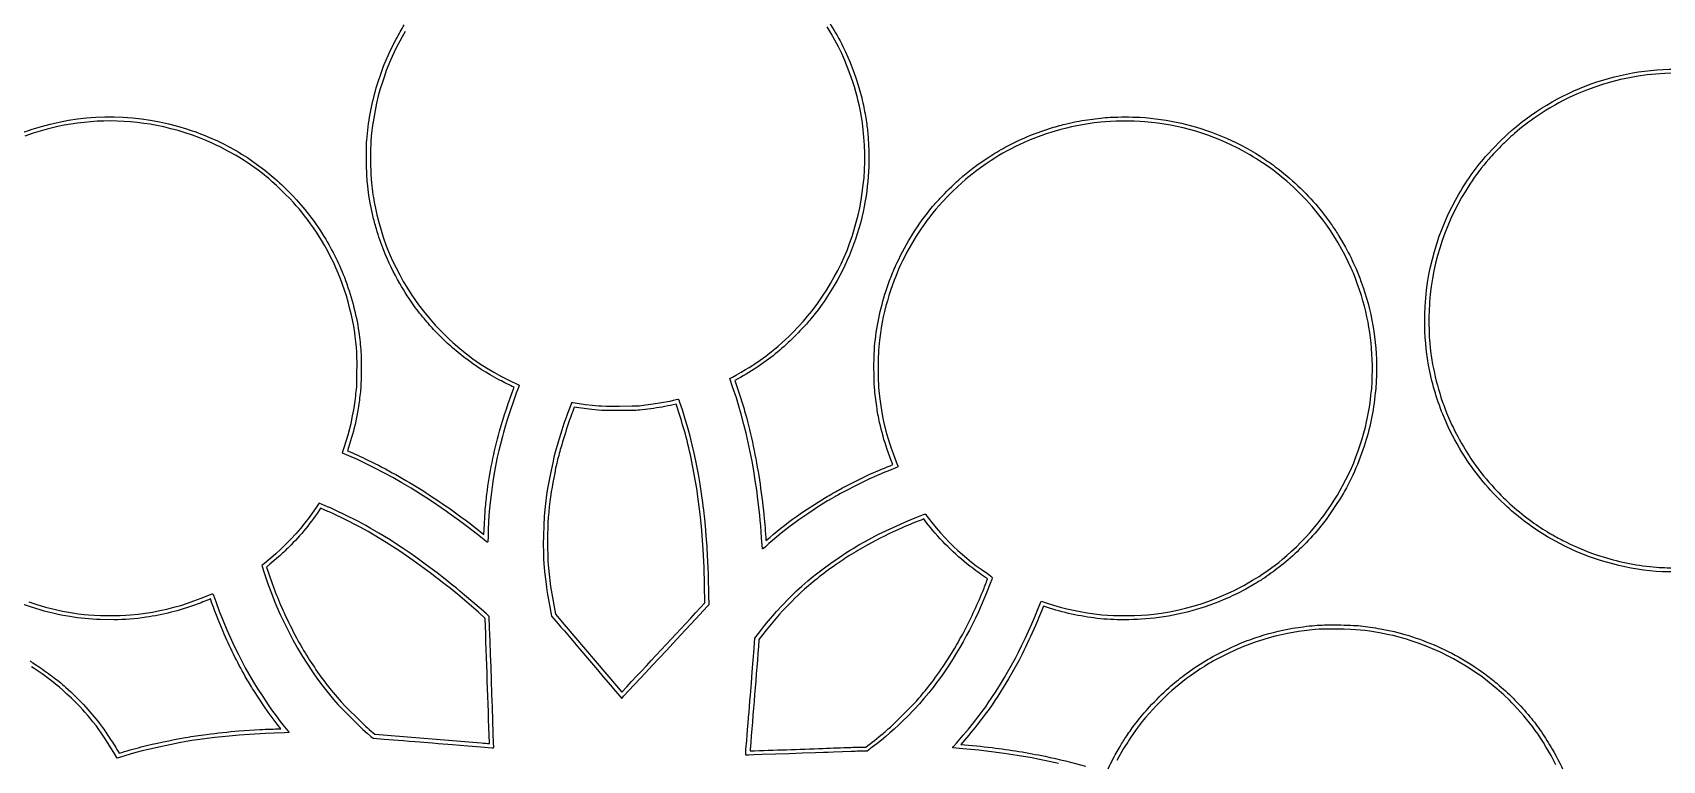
# Model space of a CAD drawing. Extents: x 9 to 989, y 29 to 689.
# Drawn here: x 305.1 to 600.9, y 230.7 to 362.7 of the extents above; entities that cross this region are included whole.
import ezdxf

# ---------------------------------------------------------------- set-up
doc = ezdxf.new("R2010")
doc.units = 0
doc.layers.add('Nível Padrão', color=1, linetype='CONTINUOUS')
doc.layers.add('Preview Toolpath Layer', color=1, linetype='CONTINUOUS')

msp = doc.modelspace()

# ---------------------------------------------------------------- linework, layer by layer
at = {"layer": 'Nível Padrão'}
for points in [[(491.32, 230.17), (488.75, 230.75), (487.57, 230.99), (486.51, 231.19), (483.82, 231.65), (481.43, 232.02), (479.18, 232.32), (476.85, 232.58), (473.97, 232.85), (472.12, 233), (472.12, 233.02), (472.14, 233.08), (472.27, 233.27), (472.8, 233.89), (474.03, 235.29), (474.99, 236.43), (475.89, 237.55), (476.93, 238.91), (477.63, 239.85), (478.1, 240.48), (478.56, 241.15), (479.24, 242.16), (479.98, 243.29), (480.77, 244.55), (481.51, 245.75), (482.08, 246.72), (483.02, 248.41), (483.5, 249.29), (484.04, 250.34), (484.62, 251.54), (485.23, 252.83), (485.84, 254.17), (486.44, 255.5), (486.99, 256.79), (487.48, 257.99), (488.14, 259.65), (489.25, 259.28), (490.42, 258.9), (491.6, 258.56), (492.8, 258.25), (494.01, 257.97), (495.25, 257.73), (496.53, 257.51), (497.84, 257.33), (499.2, 257.17), (500.18, 257.08), (501.31, 257.03), (502.52, 257), (503.8, 257.01), (505.08, 257.03), (506.34, 257.09), (507.53, 257.17), (508.6, 257.27), (510.02, 257.46), (511.45, 257.71), (512.89, 258), (514.33, 258.34), (515.76, 258.73), (517.18, 259.16), (518.59, 259.64), (519.98, 260.16), (520.85, 260.51), (521.69, 260.87), (522.51, 261.25), (523.32, 261.64), (524.12, 262.04), (524.92, 262.47), (525.72, 262.93), (526.53, 263.41), (527.71, 264.12), (528.29, 264.5), (529.13, 265.09), (530.02, 265.73), (530.62, 266.18), (531.26, 266.66), (531.96, 267.22), (532.76, 267.9), (533.6, 268.67), (534.48, 269.5), (535.34, 270.36), (536.18, 271.22), (536.94, 272.04), (537.6, 272.8), (538.44, 273.84), (538.99, 274.55), (539.51, 275.22), (540, 275.92), (540.73, 277), (541.46, 278.1), (541.91, 278.82), (542.44, 279.74), (542.87, 280.53), (543.45, 281.66), (544.03, 282.83), (544.45, 283.72), (544.87, 284.73), (545.29, 285.79), (545.69, 286.87), (546.06, 287.97), (546.41, 289.06), (546.72, 290.13), (546.99, 291.17), (547.21, 292.15), (547.33, 292.7), (547.51, 293.58), (547.72, 294.79), (547.84, 295.63), (547.92, 296.21), (548.01, 297.01), (548.06, 297.49), (548.1, 297.75), (548.14, 298.26), (548.2, 299.32), (548.24, 300.39), (548.26, 301.43), (548.26, 302.45), (548.23, 303.46), (548.19, 304.45), (548.13, 305.44), (548.04, 306.41), (547.93, 307.37), (547.81, 308.33), (547.65, 309.29), (547.48, 310.24), (547.28, 311.2), (547.07, 312.16), (546.82, 313.13), (546.56, 314.1), (546.27, 315.09), (545.94, 316.08), (545.53, 317.24), (545.13, 318.33), (544.83, 319.09), (544.67, 319.48), (544.6, 319.65), (544.44, 320.03), (543.89, 321.17), (543.26, 322.46), (542.75, 323.43), (542.07, 324.62), (541.3, 325.88), (540.57, 327.01), (540.25, 327.47), (539.99, 327.83), (539.27, 328.81), (538.81, 329.41), (538.33, 330.01), (537.84, 330.62), (537.33, 331.22), (536.25, 332.41), (535.12, 333.57), (533.94, 334.71), (532.72, 335.8), (531.46, 336.85), (530.83, 337.35), (530.19, 337.84), (529.35, 338.44), (528.35, 339.13), (527.49, 339.7), (527.22, 339.88), (527.1, 339.94), (526.7, 340.17), (526.01, 340.6), (524.76, 341.29), (523.74, 341.83), (522.71, 342.34), (521.66, 342.83), (520.59, 343.29), (519.51, 343.72), (518.42, 344.12), (517.31, 344.5), (516.2, 344.85), (515.07, 345.17), (513.94, 345.46), (512.79, 345.72), (511.64, 345.95), (510.49, 346.15), (509.32, 346.32), (508.16, 346.46), (506.99, 346.58), (506.05, 346.64), (505.03, 346.68), (503.96, 346.7), (502.86, 346.7), (501.79, 346.68), (500.76, 346.64), (499.82, 346.58), (498.99, 346.5), (497.79, 346.36), (496.68, 346.2), (495.64, 346.04), (494.65, 345.86), (493.69, 345.66), (492.73, 345.43), (491.75, 345.17), (490.73, 344.89), (489.91, 344.64), (489.09, 344.37), (488.27, 344.09), (487.46, 343.79), (486.65, 343.47), (485.85, 343.15), (485.06, 342.8), (484.28, 342.44), (483.5, 342.07), (482.74, 341.68), (481.98, 341.28), (481.23, 340.86), (480.5, 340.44), (479.77, 339.99), (479.06, 339.54), (478.36, 339.07), (477.13, 338.24), (476.26, 337.58), (475.33, 336.84), (474.85, 336.46), (474.41, 336.11), (473.76, 335.52), (472.96, 334.77), (472.08, 333.91), (471.19, 333.01), (470.34, 332.14), (469.61, 331.35), (469.05, 330.71), (468.5, 330.03), (467.96, 329.35), (467.44, 328.66), (466.93, 327.97), (466.44, 327.26), (465.97, 326.56), (465.5, 325.84), (465.06, 325.12), (464.62, 324.39), (464.2, 323.65), (463.79, 322.9), (463.4, 322.14), (463.02, 321.38), (462.65, 320.6), (462.3, 319.82), (461.96, 319.02), (461.7, 318.4), (461.48, 317.84), (460.84, 315.98), (460.54, 315.06), (460.26, 314.12), (459.99, 313.16), (459.75, 312.18), (459.52, 311.19), (459.32, 310.2), (459.14, 309.21), (458.99, 308.23), (458.82, 306.94), (458.64, 305.14), (458.62, 304.62), (458.6, 303.82), (458.58, 301.77), (458.6, 299.72), (458.62, 298.91), (458.65, 298.37), (458.83, 296.75), (459.06, 295.07), (459.31, 293.5), (459.45, 292.81), (459.57, 292.21), (460, 290.48), (460.34, 289.27), (460.68, 288.12), (460.92, 287.39), (461.28, 286.41), (461.66, 285.39), (461.98, 284.58), (462.13, 284.18), (462.15, 284.04), (462.14, 283.98), (462.01, 283.9), (461.78, 283.81), (460.63, 283.34), (459.51, 282.87), (459.11, 282.7), (458.43, 282.41), (457.76, 282.11), (457.46, 281.99), (456.77, 281.67), (454.74, 280.66), (452.59, 279.56), (451.76, 279.12), (451.26, 278.84), (451.02, 278.7), (450.9, 278.64), (450.71, 278.54), (450.31, 278.3), (449.9, 278.06), (449.71, 277.96), (449.4, 277.79), (448.72, 277.37), (447.6, 276.67), (445.99, 275.61), (444.21, 274.4), (443.44, 273.84), (442.64, 273.24), (440.98, 271.95), (439.42, 270.65), (438.72, 270.05), (438.12, 269.5), (437.76, 269.2), (437.64, 269.12), (437.61, 269.11), (437.59, 269.12), (437.44, 271.11), (437.27, 273.31), (437.18, 274.24), (437.1, 275.17), (436.93, 276.69), (436.76, 278.09), (436.54, 279.8), (436.29, 281.52), (436.01, 283.26), (435.7, 285), (435.37, 286.72), (435.01, 288.42), (434.62, 290.08), (434.22, 291.68), (433.73, 293.52), (433.31, 295.01), (432.85, 296.5), (432.24, 298.33), (431.66, 300.02), (432.14, 300.26), (432.85, 300.65), (433.71, 301.13), (434.54, 301.62), (435.18, 302.02), (435.83, 302.43), (436.19, 302.66), (437.18, 303.36), (438.2, 304.08), (438.64, 304.4), (439.18, 304.83), (439.78, 305.32), (440.42, 305.88), (441.76, 307.09), (442.41, 307.71), (443.02, 308.31), (444.14, 309.45), (445.02, 310.39), (445.79, 311.29), (446.58, 312.27), (447.1, 312.95), (447.49, 313.48), (448.51, 314.96), (449.26, 316.1), (449.96, 317.26), (450.63, 318.42), (451.26, 319.61), (451.86, 320.81), (452.41, 322.02), (452.93, 323.25), (453.4, 324.5), (453.85, 325.76), (454.25, 327.04), (454.62, 328.34), (454.95, 329.66), (455.24, 330.99), (455.49, 332.35), (455.71, 333.72), (455.89, 335.11), (456.02, 336.43), (456.1, 337.85), (456.14, 339.33), (456.14, 340.84), (456.09, 342.34), (456.01, 343.78), (455.88, 345.14), (455.72, 346.37), (455.54, 347.47), (455.36, 348.47), (455.17, 349.4), (454.97, 350.29), (454.76, 351.16), (454.53, 352.02), (454.27, 352.9), (453.97, 353.82), (453.52, 355.14), (453.04, 356.43), (452.52, 357.69), (451.97, 358.94), (451.37, 360.16), (450.74, 361.38), (450.06, 362.58), (449.34, 363.77)], [(372.75, 362.97), (372.19, 362), (371.77, 361.2), (371.25, 360.21), (370.76, 359.21), (370.38, 358.4), (369.91, 357.32), (369.65, 356.7), (369.33, 355.86), (368.98, 354.86), (368.61, 353.78), (368.23, 352.54), (367.88, 351.27), (367.57, 349.95), (367.28, 348.61), (367.04, 347.25), (366.83, 345.89), (366.66, 344.54), (366.53, 343.2), (366.5, 342.49), (366.48, 341.55), (366.48, 339.31), (366.54, 337.09), (366.59, 336.19), (366.64, 335.52), (366.83, 333.94), (366.91, 333.34), (366.99, 332.83), (367.14, 332.01), (367.37, 330.89), (367.62, 329.72), (367.85, 328.76), (368.03, 328.11), (368.26, 327.34), (368.79, 325.66), (369.33, 324.1), (369.56, 323.49), (369.74, 323.05), (370.05, 322.33), (370.48, 321.36), (371.09, 320.11), (371.77, 318.8), (372.41, 317.63), (373.05, 316.56), (373.85, 315.31), (374.62, 314.14), (375.18, 313.36), (376.3, 311.93), (377.29, 310.74), (378.22, 309.69), (379.16, 308.69), (379.88, 307.97), (380.68, 307.2), (381.38, 306.54), (381.82, 306.16), (382.74, 305.39), (383.88, 304.47), (385.05, 303.59), (386.27, 302.75), (387.53, 301.94), (388.85, 301.15), (390.23, 300.39), (391.68, 299.66), (393.2, 298.94), (393.44, 298.82), (393.3, 298.38), (392.92, 297.34), (392.4, 295.88), (391.81, 294.14), (391.27, 292.49), (390.91, 291.3), (390.61, 290.24), (390.4, 289.5), (390.03, 288.08), (389.74, 286.93), (389.47, 285.71), (389.21, 284.44), (388.97, 283.11), (388.74, 281.74), (388.53, 280.35), (388.33, 278.93), (388.16, 277.5), (388.01, 275.89), (387.9, 274.07), (387.82, 272.54), (387.79, 271.21), (387.77, 270.59), (387.75, 270.42), (387.73, 270.37), (387.7, 270.34), (387.66, 270.33), (387.62, 270.34), (387.49, 270.41), (387.08, 270.75), (385.88, 271.7), (384.09, 273.09), (382.63, 274.18), (381.17, 275.24), (380.23, 275.91), (379.29, 276.55), (377.9, 277.49), (376.5, 278.42), (375.54, 279.04), (373.83, 280.09), (372.15, 281.09), (370.5, 282.03), (368.87, 282.92), (367.26, 283.76), (365.66, 284.54), (364.08, 285.29), (362.51, 285.99), (361.38, 286.48), (361.46, 286.78), (361.69, 287.5), (362.05, 288.62), (362.4, 289.8), (362.71, 290.92), (362.93, 291.84), (363.22, 293.23), (363.43, 294.35), (363.66, 295.91), (363.78, 296.89), (363.83, 297.34), (363.86, 297.58), (363.89, 297.72), (363.91, 297.95), (363.96, 298.64), (363.99, 299.57), (364.01, 300.65), (364.02, 302.92), (364, 303.94), (363.97, 304.77), (363.9, 305.62), (363.81, 306.63), (363.7, 307.6), (363.6, 308.32), (363.41, 309.49), (363.19, 310.63), (362.95, 311.75), (362.68, 312.85), (362.4, 313.92), (362.09, 314.98), (361.76, 316.03), (361.4, 317.06), (361.02, 318.08), (360.61, 319.09), (360.18, 320.09), (359.72, 321.09), (359.22, 322.08), (358.7, 323.08), (358.15, 324.08), (357.57, 325.08), (357.13, 325.79), (356.64, 326.54), (356.12, 327.31), (355.58, 328.08), (355.04, 328.83), (354.5, 329.53), (353.98, 330.18), (353.49, 330.76), (352.99, 331.35), (352.49, 331.92), (351.82, 332.63), (351.05, 333.41), (350.22, 334.22), (349.4, 335), (348.64, 335.7), (348, 336.26), (347.53, 336.63), (347.24, 336.87), (346.84, 337.18), (346.05, 337.77), (344.68, 338.78), (344.11, 339.17), (343.71, 339.43), (343.06, 339.84), (342.57, 340.15), (341.98, 340.5), (340.6, 341.27), (339.16, 342.03), (338.48, 342.36), (337.87, 342.65), (336.66, 343.17), (335.42, 343.67), (334.14, 344.14), (332.85, 344.57), (331.54, 344.97), (330.25, 345.32), (328.96, 345.63), (327.71, 345.9), (326.51, 346.11), (325.31, 346.29), (324.1, 346.44), (322.9, 346.56), (321.69, 346.64), (320.49, 346.7), (319.28, 346.72), (318.08, 346.7), (316.88, 346.66), (315.67, 346.58), (314.48, 346.47), (313.28, 346.33), (312.09, 346.15), (310.9, 345.94), (309.71, 345.7), (308.53, 345.43), (307.77, 345.23), (306.95, 345.01), (305.26, 344.49), (303.74, 343.97)], [(304.44, 259.47), (305.94, 258.99), (307.48, 258.55), (309.03, 258.16), (310.55, 257.82), (312.02, 257.55), (312.72, 257.44), (313.4, 257.35), (314.5, 257.22), (315.31, 257.14), (316.31, 257.08), (317.44, 257.04), (318.65, 257.01), (319.86, 257.01), (321.02, 257.03), (322.06, 257.06), (322.92, 257.12), (324.28, 257.26), (325.61, 257.44), (326.92, 257.65), (328.22, 257.9), (329.5, 258.19), (330.77, 258.51), (332.02, 258.86), (333.26, 259.25), (334.42, 259.66), (335.71, 260.14), (336.85, 260.6), (337.56, 260.91), (337.73, 260.97), (337.8, 260.98), (337.83, 260.96), (338.02, 260.52), (338.38, 259.55), (339.02, 257.82), (339.71, 256.06), (340.38, 254.43), (340.98, 253.07), (341.75, 251.43), (342.42, 250.07), (343.1, 248.72), (343.72, 247.55), (344.39, 246.36), (345.22, 244.94), (345.91, 243.83), (346.9, 242.3), (347.87, 240.84), (348.52, 239.91), (349.34, 238.82), (350.1, 237.8), (350.58, 237.19), (351.46, 236.12), (351.63, 235.89), (351.66, 235.82), (351.66, 235.79), (350.83, 235.74), (349, 235.68), (347.4, 235.63), (346.46, 235.58), (344.51, 235.46), (342.65, 235.33), (340.83, 235.16), (339.57, 235.04), (338.2, 234.89), (336.82, 234.71), (335.5, 234.53), (334.06, 234.32), (333, 234.15), (331.75, 233.92), (330.36, 233.65), (328.92, 233.35), (327.5, 233.04), (326.18, 232.74), (325.02, 232.45), (324.11, 232.21), (323.05, 231.91), (321.7, 231.51), (320.75, 231.23), (320.47, 231.16), (319.91, 232.15), (319.37, 233.04), (318.57, 234.28), (317.73, 235.55), (317.05, 236.52), (316.66, 237.04), (316.09, 237.75), (315.53, 238.44), (315.15, 238.89), (314.64, 239.48), (314.28, 239.9), (313.7, 240.51), (312.98, 241.23), (312.18, 242.01), (311.38, 242.78), (310.63, 243.47), (310.02, 244.01), (309.6, 244.35), (309.25, 244.63), (308.9, 244.92), (308.33, 245.36), (306.86, 246.43), (305.45, 247.4), (304.97, 247.71)], [(581.58, 229.96), (581.14, 230.8), (580.69, 231.63), (580.24, 232.43), (579.77, 233.22), (579.3, 233.99), (578.81, 234.74), (578.32, 235.47), (577.82, 236.18), (577.31, 236.87), (576.79, 237.54), (576.26, 238.2), (575.73, 238.83), (575.19, 239.43), (573.96, 240.79), (573.59, 241.17), (573.12, 241.65), (572.1, 242.61), (570.87, 243.7), (569.52, 244.83), (568.77, 245.43), (567.92, 246.06), (567, 246.69), (566.03, 247.34), (565.02, 247.97), (564, 248.57), (562.99, 249.15), (562, 249.67), (560.62, 250.35), (559.19, 251), (558.03, 251.46), (556.56, 252.01), (555.1, 252.51), (554.48, 252.7), (553.97, 252.85), (552.7, 253.19), (552.02, 253.37), (551.26, 253.54), (549.57, 253.87), (547.78, 254.16), (546.89, 254.29), (546.02, 254.39), (545.27, 254.45), (544.29, 254.5), (543.15, 254.54), (541.94, 254.56), (540.73, 254.56), (539.6, 254.55), (538.63, 254.52), (537.89, 254.47), (536.87, 254.37), (535.87, 254.25), (534.88, 254.11), (533.87, 253.96), (532.84, 253.77), (531.76, 253.54), (530.65, 253.27), (529.52, 252.96), (528.36, 252.62), (527.2, 252.25), (526.04, 251.84), (524.9, 251.41), (524.33, 251.17), (523.59, 250.84), (521.87, 250.03), (520.27, 249.23), (519.68, 248.92), (519.33, 248.72), (519.09, 248.56), (518.96, 248.5), (518.59, 248.29), (517.79, 247.8), (516.96, 247.28), (516.47, 246.95), (515.29, 246.1), (514.56, 245.57), (513.86, 245.05), (513.2, 244.52), (512.55, 243.98), (511.89, 243.41), (511.23, 242.8), (510.54, 242.15), (509.82, 241.44), (509.09, 240.69), (508.4, 239.95), (507.74, 239.23), (507.11, 238.5), (506.51, 237.78), (505.94, 237.05), (505.39, 236.32), (504.87, 235.58), (504.3, 234.76), (503.99, 234.29), (503.86, 234.07), (503.74, 233.88), (503.47, 233.46), (503.11, 232.9), (502.8, 232.37), (502.25, 231.4), (501.89, 230.72)]]:
    msp.add_lwpolyline(points, dxfattribs=at)
msp.add_lwpolyline([(607.86, 355.15, 0.146161), (582.66, 350.29, 0.057407), (574.04, 344.44, 0.016041), (571.6, 342.13, 0.017598), (569.38, 339.79, 0.033865), (565.97, 335.26, 0.129176), (558.64, 313.85, 0.024475), (558.54, 309.05, 0.016176), (558.63, 307.01), (558.84, 304.95), (559.2, 302.57, 0.03047), (560.71, 296.58, 0.013545), (561.74, 293.78), (562.7, 291.57, 0.011768), (563.52, 289.93, 0.017543), (565.57, 286.37, 0.013452), (566.61, 284.79, 0.033419), (570.43, 280.08, 0.050367), (577.17, 274.07, 0.018487), (580.45, 271.92, -0.016545), (581.17, 271.52, 0.01822), (583.36, 270.36, 0.043753), (590.15, 267.65, 0.054809), (599.82, 265.77, 0.019473), (603.71, 265.67, 0.027265)], format="xyb", dxfattribs=at)
for points in [[(411.32, 242.83), (412.04, 241.98), (412.45, 242.42), (413.3, 243.33), (414.36, 244.48), (416.38, 246.64), (417.63, 247.99), (418.82, 249.26), (420.17, 250.7), (421.97, 252.65), (423.64, 254.43), (425.47, 256.39), (426.91, 257.94), (427.61, 258.7), (427.92, 259.04), (427.87, 260.65), (427.78, 264.29), (427.74, 265.82), (427.7, 266.66), (427.62, 268.14), (427.57, 269.04), (427.53, 269.58), (427.44, 270.72), (427.25, 273.2), (427.12, 274.58), (427.02, 275.51), (426.94, 276.19), (426.85, 276.86), (426.77, 277.54), (426.55, 279.16), (426.28, 280.87), (425.97, 282.65), (425.63, 284.45), (425.25, 286.23), (424.86, 287.95), (424.46, 289.56), (424.06, 291.04), (423.58, 292.63), (423.05, 294.3), (422.61, 295.63), (422.46, 296.05), (422.38, 296.22), (422.23, 296.2), (421.9, 296.12), (421.39, 296), (420.76, 295.86), (419.28, 295.59), (417.73, 295.33), (416.35, 295.15), (415.21, 295.01), (414.77, 294.98), (413.95, 294.96), (411.66, 294.94), (409.3, 294.95), (408.4, 294.96), (407.84, 294.99), (406.73, 295.1), (405.48, 295.25), (404.35, 295.41), (403.58, 295.54), (403.16, 295.62), (402.98, 295.64), (402.21, 293.67), (401.94, 292.91), (401.62, 292), (400.94, 289.87), (400.29, 287.67), (400, 286.65), (399.76, 285.75), (399.52, 284.74), (399.28, 283.63), (399.04, 282.46), (398.82, 281.26), (398.61, 280.06), (398.43, 278.9), (398.27, 277.81), (398.16, 276.82), (398, 275.04), (397.89, 273.3), (397.83, 271.57), (397.82, 269.84), (397.84, 268.63), (397.88, 267.37), (397.93, 266.33), (397.98, 265.77), (398.06, 264.97), (398.26, 263.18), (398.39, 262.17), (398.49, 261.54), (398.61, 260.82), (399, 258.62), (399.32, 256.92), (399.75, 256.42), (400.53, 255.53), (401.03, 254.93), (401.64, 254.21), (404.41, 250.95), (405.82, 249.3), (407.65, 247.14), (408.7, 245.92), (409.99, 244.39), (410.51, 243.79), (411.32, 242.83)], [(386.51, 233.18), (387.84, 233.06), (388.54, 233.02), (388.72, 233.03), (388.81, 233.05), (388.84, 233.09), (388.84, 233.15), (388.8, 233.93), (388.75, 235.59), (388.67, 238), (388.59, 240.31), (388.5, 242.76), (388.41, 245.27), (388.33, 247.65), (388.25, 249.94), (388.16, 252.39), (388.07, 254.76), (388.01, 256.82), (387.49, 257.31), (386.54, 258.16), (385.02, 259.46), (383.54, 260.73), (382.69, 261.45), (382.07, 261.96), (381.59, 262.34), (381.12, 262.72), (380.33, 263.36), (379.47, 264.04), (378.54, 264.75), (377.3, 265.69), (376.41, 266.35), (374.66, 267.62), (373.64, 268.32), (372.21, 269.3), (369.7, 270.91), (367.97, 271.96), (366.4, 272.88), (365.62, 273.32), (364.93, 273.7), (364.02, 274.17), (361.93, 275.24), (360.08, 276.14), (359.47, 276.42), (359.19, 276.52), (359.01, 276.59), (358.63, 276.76), (357.57, 277.22), (357.24, 277.34), (357.15, 277.37), (357.11, 277.36), (356.58, 276.58), (355.88, 275.56), (355.31, 274.79), (354.56, 273.81), (353.76, 272.83), (352.91, 271.85), (352.02, 270.89), (351.12, 269.95), (350.2, 269.06), (349.28, 268.21), (348.38, 267.43), (347.73, 266.88), (347.2, 266.46), (346.72, 266.08), (347.21, 264.58), (347.86, 262.74), (348.48, 261.07), (349.12, 259.45), (349.84, 257.77), (350.1, 257.18), (350.5, 256.34), (351.2, 254.92), (351.92, 253.48), (352.37, 252.61), (353.23, 251.08), (354.11, 249.6), (355.01, 248.17), (355.92, 246.8), (356.86, 245.47), (357.81, 244.2), (358.77, 242.98), (359.75, 241.81), (360.55, 240.88), (361.33, 240.07), (362.84, 238.55), (364.11, 237.3), (365.07, 236.37), (365.85, 235.67), (366.54, 235.1), (366.94, 234.78), (368.92, 234.61), (371.48, 234.4), (372.45, 234.32), (373.47, 234.23), (374.57, 234.15), (376.14, 234.02), (377.7, 233.9), (378.76, 233.81), (381.34, 233.6), (384.1, 233.38), (386.51, 233.18)], [(437.48, 231.78), (436.04, 231.73), (435.14, 231.69), (434.75, 231.68), (434.63, 231.69), (434.57, 231.72), (434.56, 231.83), (434.56, 232.06), (434.6, 232.76), (434.73, 234.36), (434.81, 235.29), (434.9, 236.35), (434.98, 237.49), (435.07, 238.51), (435.15, 239.52), (435.23, 240.54), (435.32, 241.56), (435.4, 242.57), (435.57, 244.77), (435.66, 245.79), (435.74, 246.81), (435.91, 248.92), (436.08, 251), (436.17, 252.13), (436.23, 252.93), (436.88, 253.77), (437.65, 254.8), (438.01, 255.26), (438.68, 256.07), (439.45, 256.99), (440.14, 257.77), (441.09, 258.78), (442.44, 260.15), (443.78, 261.47), (444.72, 262.35), (445.84, 263.32), (446.59, 263.96), (447.38, 264.57), (448.59, 265.49), (450.01, 266.53), (451.48, 267.56), (452.87, 268.48), (453.5, 268.87), (454.06, 269.2), (455.09, 269.81), (456.22, 270.45), (457.41, 271.1), (458.67, 271.75), (459.97, 272.39), (461.3, 273.01), (462.64, 273.61), (463.98, 274.18), (465.29, 274.72), (466.81, 275.32), (466.99, 275.39), (467.1, 275.42), (467.14, 275.41), (467.17, 275.39), (467.23, 275.31), (467.4, 275.05), (467.65, 274.71), (468.32, 273.86), (469.11, 272.9), (469.9, 272), (470.69, 271.15), (471.47, 270.34), (472.26, 269.56), (473.05, 268.81), (473.86, 268.09), (474.68, 267.39), (475.52, 266.71), (476.38, 266.04), (477.25, 265.4), (478.4, 264.61), (479.04, 264.15), (479.23, 263.99), (479.3, 263.91), (479.2, 263.57), (478.93, 262.85), (478.26, 261.11), (477.78, 259.96), (477.28, 258.81), (476.77, 257.68), (476.24, 256.56), (475.7, 255.46), (475.15, 254.38), (474.58, 253.31), (474.01, 252.26), (473.42, 251.23), (472.82, 250.22), (472.22, 249.23), (471.6, 248.27), (470.98, 247.33), (470.35, 246.41), (469.71, 245.52), (469.06, 244.66), (468.55, 243.98), (468.17, 243.5), (467.77, 243.01), (466.89, 241.94), (466.08, 241.01), (465.14, 240), (463.9, 238.73), (463.06, 237.9), (462.26, 237.12), (461.49, 236.4), (460.72, 235.71), (459.95, 235.05), (459.17, 234.4), (458.36, 233.76), (457.51, 233.11), (456.57, 232.41), (455.55, 232.41), (454.8, 232.39), (454.4, 232.37), (453.67, 232.34), (452.12, 232.29), (450.46, 232.24), (449.5, 232.2), (448.64, 232.16), (447.21, 232.12), (444.8, 232.03), (442.43, 231.95), (439.98, 231.86), (437.48, 231.78)]]:
    msp.add_lwpolyline(points, close=True, dxfattribs=at)
at = {"layer": 'Preview Toolpath Layer'}
for points in [[(448.18, 366.83, -0.047826), (452.64, 359.26, -0.044292), (455.48, 351.36, -0.011705), (455.9, 349.57, -0.013228), (456.46, 346.5, -0.020345), (456.76, 343.85, -0.021242), (456.89, 339.33, -0.042108), (456.23, 332.23, -0.091647), (450.62, 316.88, -0.019931), (448.11, 313.05), (447.69, 312.49), (446.38, 310.82, -0.019251), (444.69, 308.94, -0.013899), (442.28, 306.55, -0.022095), (439.09, 303.8), (436.59, 302.03, -0.02254), (432.58, 299.65), (433.56, 296.73, -0.012788), (434.46, 293.73, -0.029414), (437.03, 281.64, -0.011204), (437.84, 275.25, -0.007496), (438.23, 270.61, -0.025283), (443.77, 275, -0.014846), (449.01, 278.43, 0.004416), (450.33, 279.19, 0.026294), (451.39, 279.78, -0.014025), (457.18, 282.69, -0.007015), (461.25, 284.4), (460.96, 285.13), (460.22, 287.14, -0.026273), (458.84, 292.05, -0.018715), (458.32, 294.95, -0.014552), (457.91, 298.33, -0.022104), (457.89, 305.18, -0.056527), (459.82, 315.28, -0.009543), (460.78, 318.11, -0.017334), (461.98, 320.92, -0.065317), (468.47, 331.18, -0.015759), (469.8, 332.66, -0.014248), (473.24, 336.07), (473.94, 336.7), (475.79, 338.17), (476.71, 338.86), (478.66, 340.17, -0.020029), (481.63, 341.94, -0.048184), (489.69, 345.36, -0.014628), (492.54, 346.16, -0.024556), (496.58, 346.95), (498.9, 347.25, -0.015739), (500.71, 347.39, -0.024068), (506.08, 347.39, -0.083818), (520.87, 343.98, -0.041461), (527.91, 340.33, -0.012716), (530.64, 338.43, -0.057422), (538.42, 331.09, -0.01769), (540.6, 328.27, -0.01937), (541.93, 326.28, -0.01302), (543.4, 323.8, -0.016207), (545.31, 319.91, -0.012779), (546.24, 317.51, -0.091465), (549.01, 301.43, -0.013386), (548.89, 298.22, -0.029724), (548.8, 297.4, -0.056733), (546.77, 287.74, -0.033143), (544.7, 282.5), (543.54, 280.19, -0.02264), (542.08, 277.68), (540.62, 275.5), (540.1, 274.77, -0.014139), (538.18, 272.33, -0.025317), (535.01, 268.97, -0.02851), (531.73, 266.08, -0.01198), (528.72, 263.88, -0.018098), (526.92, 262.76), (525.28, 261.81), (523.66, 260.97, -0.011192), (521.98, 260.18, -0.073819), (508.7, 256.53, -0.029593), (502.53, 256.25, -0.033518), (497.75, 256.58, -0.052263), (488.58, 258.71, -0.010105), (487.12, 255.2, -0.012012), (484.71, 250.01), (484.16, 248.93), (482.73, 246.35, -0.021637), (478.72, 240.06), (478.23, 239.4), (476.49, 237.1, -0.017446), (473.57, 233.64, -0.008849), (479.26, 233.06, -0.020095), (488.9, 231.48, -0.01768), (496.21, 229.68)], [(303.47, 344.67, -0.015919), (306.74, 345.73, -0.148561), (333.06, 345.29, -0.04913), (340.95, 341.94, -0.02944), (345.13, 339.38), (347.29, 337.78), (348.46, 336.85), (349.15, 336.25, -0.016099), (352.35, 333.16), (353.05, 332.42), (354.56, 330.65, -0.028386), (357.76, 326.2, -0.04652), (361.72, 318.36, -0.053971), (364.35, 308.42, -0.016372), (364.72, 304.83, -0.01181), (364.77, 302.94, -0.012285), (364.71, 298.61, -0.040672), (364.57, 297.24, -0.017844), (364.17, 294.2), (363.67, 291.69, -0.023709), (362.29, 286.9, -0.011478), (365.98, 285.22, -0.02743), (375.95, 279.67, -0.00783), (380.66, 276.52, -0.009763), (384.55, 273.68), (387.05, 271.73), (387.07, 272.58), (387.27, 275.93, -0.015467), (387.59, 279.02, -0.038149), (389.89, 290.45, -0.019463), (392.52, 298.43, -0.014243), (389.89, 299.73, -0.044055), (383.41, 303.89), (381.34, 305.58, -0.015685), (380.16, 306.66), (378.63, 308.16, -0.017374), (376.73, 310.24, -0.011909), (374.59, 312.89, -0.023319), (371.77, 317.24, -0.032668), (368.87, 323.2, -0.018599), (367.54, 327.13, -0.021738), (366.89, 329.56), (366.4, 331.86), (366.17, 333.23), (365.9, 335.43, -0.016361), (365.79, 337.05, -0.01171), (365.73, 341.55, -0.014645), (365.79, 343.24, -0.050327), (367.51, 352.74, -0.020018), (368.95, 356.97), (369.22, 357.62), (370.09, 359.54), (371.1, 361.55, -0.013702), (372.58, 364.16, -0.043757)], [(608.92, 265.22, -0.042607), (599.77, 265.02, -0.099766), (582.27, 270.07), (580.06, 271.27, -0.050247), (572.66, 276.79, -0.059348), (565.46, 285.16, -0.033461), (562.02, 291.25), (561.04, 293.51, -0.049681), (558.46, 302.43), (558.1, 304.83), (557.88, 306.96, -0.016422), (557.77, 310.26, -0.127542), (563.35, 332.37, -0.052265), (568.81, 340.28, -0.028874), (573.54, 345, -0.198611), (606.64, 356.01, -0.033316)], [(304.68, 248.77, 0.061254), (305.19, 248.44), (305.85, 248.03, -0.01186), (308.77, 245.96, -0.024174), (311.13, 244.03, -0.018015), (314.82, 240.42, -0.017297), (317.65, 236.97, -0.010307), (319.19, 234.7, -0.019136), (320.84, 232.04, -0.007984), (324.84, 233.18, -0.017143), (332.87, 234.89, -0.008792), (336.73, 235.46, -0.012066), (342.58, 236.08), (346.41, 236.33, -0.007845), (350.2, 236.47), (349.51, 237.33), (347.92, 239.46), (347.25, 240.43), (345.28, 243.42, -0.013794), (343.74, 245.98, -0.027905), (339.7, 254.13, -0.0138), (337.4, 260.02, -0.013405), (334.69, 258.96, -0.051355), (325.73, 256.7, -0.039497), (319.86, 256.26), (317.43, 256.29, -0.035233), (311.91, 256.81, -0.032161), (305.73, 258.27, -0.038711), (299.84, 260.53)], [(499.98, 228.49, -0.013195), (501.6, 231.76), (502.47, 233.28, -0.003391), (503.68, 235.18, -0.015283), (505.34, 237.5, -0.023202), (507.84, 240.46, -0.022152), (511.39, 243.96, -0.024194), (514.1, 246.17), (516.04, 247.56), (516.56, 247.91), (518.19, 248.92, 0.010594), (519.3, 249.57, -0.016168), (523.29, 251.52, -0.027903), (526.96, 252.95, -0.039996), (533.76, 254.7, -0.017293), (537.82, 255.22, -0.017043), (539.6, 255.3, -0.013284), (544.31, 255.25, -0.016512), (546.11, 255.14, -0.01612), (549.7, 254.61, -0.014568), (552.21, 254.09), (554.18, 253.57, -0.027133), (559.47, 251.69, -0.058839), (569.21, 246.03, -0.014488), (571.35, 244.28, -0.021483), (574.14, 241.69, -0.014083), (576.85, 238.67, -0.021898), (578.94, 235.89, -0.019707), (580.89, 232.8, -0.026216), (583.52, 227.64, -0.017299)]]:
    msp.add_lwpolyline(points, format="xyb", dxfattribs=at)
for points in [[(412.07, 243.11, -0.001004), (426.36, 258.45), (427.16, 259.32), (426.99, 265.8), (426.82, 268.99), (426.5, 273.14), (426.28, 275.42), (425.81, 279.05, 0.02587), (423.74, 289.38, 0.017426), (421.91, 295.35, -0.021744), (417.83, 294.59), (415.3, 294.27, -0.019759), (413.96, 294.21, -0.00869), (408.38, 294.21), (407.77, 294.24), (406.64, 294.36), (404.25, 294.67), (403.45, 294.8, 0.016148), (402.34, 291.76, 0.009842), (401.01, 287.46, 0.015412), (400.25, 284.57, 0.022153), (399.02, 277.71, 0.033681), (398.57, 269.84), (398.63, 267.4, 0.022725), (398.81, 265.05), (399.14, 262.28), (399.34, 260.95), (400.02, 257.26), (401.61, 255.41), (411.08, 244.28), (412.07, 243.11)], [(388.06, 233.8), (388.05, 233.9, -0.000604), (387.27, 256.49), (386.05, 257.6), (382.22, 260.88, 0.010335), (376.85, 265.09), (374.22, 267), (371.8, 268.67), (369.3, 270.27), (366.03, 272.23), (364.58, 273.04), (361.6, 274.56), (359.75, 275.46, 0.034023), (358.7, 275.91), (357.41, 276.47, -0.051327), (351.64, 269.42, -0.014573), (349.77, 267.65), (348.22, 266.31), (347.59, 265.81), (348.56, 262.99), (349.18, 261.34, 0.012963), (350.78, 257.49, 0.007085), (353.03, 252.96, 0.031092), (357.46, 245.91, 0.014301), (359.35, 243.45), (361.11, 241.38), (361.87, 240.6), (364.63, 237.84, 0.029046), (367.23, 235.5), (386.57, 233.92, 0.014185), (388.06, 233.8)], [(478.43, 263.66, -0.024871), (474.19, 266.82, -0.058176), (466.85, 274.53, 0.010781), (462.94, 272.93, 0.023273), (456.58, 269.79, 0.011691), (453.28, 267.84, 0.012813), (450.45, 265.92, 0.010893), (447.07, 263.37), (445.22, 261.79, 0.018706), (440.69, 257.27, 0.013609), (438.24, 254.34), (436.96, 252.65, -0.000821), (435.35, 232.71), (435.33, 232.45, -0.000751), (448.61, 232.91, -0.007369), (453.64, 233.09, -0.018954), (456.32, 233.16, 0.016921), (459.47, 235.62, 0.010658), (460.98, 236.95), (462.54, 238.43), (464.6, 240.52), (465.52, 241.51, 0.014127), (467.59, 243.97, 0.016313), (470.36, 247.75), (471.58, 249.63, 0.016348), (473.92, 253.66, 0.02628), (477.57, 261.4, 0.010837), (478.43, 263.66)]]:
    msp.add_lwpolyline(points, format="xyb", close=True, dxfattribs=at)

doc.saveas('drawing.dxf')
